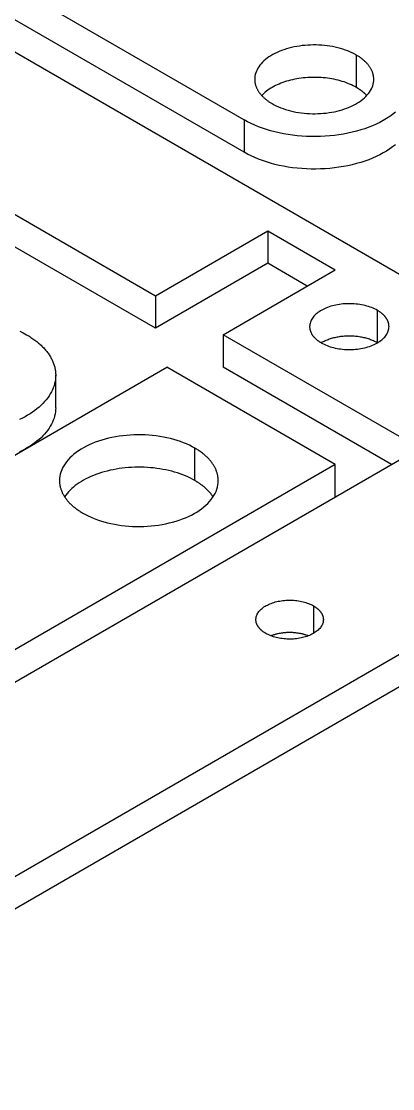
# Model space of a CAD drawing. Header units: millimetres. Extents: x 50 to 268, y 35 to 119.
# Drawn here: x 253.82 to 256.76, y 104.67 to 113.14 of the extents above; entities that cross this region are included whole.
import ezdxf

# ---------------------------------------------------------------- set-up
doc = ezdxf.new("R2010")
doc.units = ezdxf.units.MM
doc.header["$LTSCALE"] = 0.05
doc.layers.add('iso_model', color=7, linetype='Continuous', lineweight=25)

msp = doc.modelspace()

# ---------------------------------------------------------------- linework, layer by layer
at = {"layer": 'iso_model', "lineweight": 25}
for p, q in [((251.5746, 114.6682), (255.5835, 112.3537)), ((268, 114.5718), (251.2962, 104.9279)), ((255.5835, 112.0965), (251.5746, 114.411)), ((268, 114.3146), (251.2962, 104.6708)), ((259.2027, 109.7499), (251.9859, 113.9164)), ((256.4744, 112.6109), (256.4744, 112.868)), ((255.5835, 112.3537), (255.5835, 112.0965)), ((253.6794, 111.6529), (254.8813, 110.959)), ((254.8813, 110.7018), (253.6794, 111.3957)), ((254.8813, 110.959), (255.7721, 111.4733)), ((255.7721, 111.4733), (255.7721, 111.2161)), ((255.7721, 111.4733), (256.3073, 111.1643)), ((255.7721, 111.2161), (254.8813, 110.7018)), ((255.4165, 110.65), (256.3073, 111.1643)), ((256.0846, 111.0357), (255.7721, 111.2161)), ((254.8813, 110.959), (254.8813, 110.7018)), ((256.6414, 110.5857), (256.6414, 110.8428)), ((255.4165, 110.65), (255.4165, 110.3928)), ((256.9755, 109.7499), (255.4165, 110.65)), ((251.2405, 108.239), (254.971, 110.3928)), ((256.3073, 109.6213), (254.971, 110.3928)), ((256.7528, 109.6213), (255.4165, 110.3928)), ((254.0881, 110.0713), (254.0881, 110.3285)), ((251.5189, 106.5995), (256.9755, 109.7499)), ((255.1938, 109.4927), (255.1938, 109.7499)), ((256.3073, 109.6213), (250.8508, 106.471)), ((256.3073, 109.3641), (256.3073, 109.6213)), ((256.1343, 108.4996), (256.1343, 108.281))]:
    msp.add_line(p, q, dxfattribs=at)
for points in [[(256.4744, 112.868, 0), (256.4583, 112.8769, 0), (256.4415, 112.8853, 0), (256.424, 112.8933, 0), (256.4059, 112.9008, 0), (256.3872, 112.9077, 0), (256.3679, 112.9142, 0), (256.3482, 112.9201, 0), (256.3279, 112.9255, 0), (256.3073, 112.9303, 0), (256.2863, 112.9346, 0), (256.265, 112.9383, 0), (256.2434, 112.9414, 0), (256.2215, 112.9439, 0), (256.1995, 112.9458, 0), (256.1774, 112.9471, 0), (256.1552, 112.9478, 0), (256.1329, 112.9479, 0), (256.1106, 112.9474, 0), (256.0885, 112.9463, 0), (256.0664, 112.9446, 0), (256.0445, 112.9423, 0), (256.0228, 112.9394, 0), (256.0014, 112.9359, 0), (255.9803, 112.9318, 0), (255.9595, 112.9272, 0), (255.9392, 112.922, 0), (255.9192, 112.9162, 0), (255.8998, 112.9099, 0), (255.8809, 112.9031, 0), (255.8626, 112.8958, 0), (255.8449, 112.888, 0), (255.8279, 112.8798, 0), (255.8115, 112.871, 0), (255.7959, 112.8619, 0), (255.7811, 112.8523, 0), (255.767, 112.8423, 0), (255.7538, 112.832, 0), (255.7414, 112.8213, 0), (255.7299, 112.8103, 0), (255.7194, 112.799, 0), (255.7097, 112.7874, 0), (255.701, 112.7756, 0), (255.6933, 112.7635, 0), (255.6866, 112.7513, 0), (255.6809, 112.7388, 0), (255.6762, 112.7263, 0), (255.6726, 112.7136, 0), (255.67, 112.7008, 0), (255.6684, 112.688, 0), (255.6679, 112.6752, 0)], [(256.6128, 112.6752, 0), (256.6127, 112.6794, 0), (256.6125, 112.6837, 0), (256.6122, 112.688, 0), (256.6118, 112.6923, 0), (256.6113, 112.6966, 0), (256.6107, 112.7008, 0), (256.6099, 112.7051, 0), (256.609, 112.7093, 0), (256.6081, 112.7136, 0), (256.6069, 112.7178, 0), (256.6057, 112.7221, 0), (256.6044, 112.7263, 0), (256.6029, 112.7305, 0), (256.6014, 112.7347, 0), (256.5997, 112.7388, 0), (256.5979, 112.743, 0), (256.596, 112.7471, 0), (256.594, 112.7513, 0), (256.5919, 112.7554, 0), (256.5896, 112.7594, 0), (256.5873, 112.7635, 0), (256.5848, 112.7676, 0), (256.5823, 112.7716, 0), (256.5796, 112.7756, 0), (256.5768, 112.7795, 0), (256.5739, 112.7835, 0), (256.5709, 112.7874, 0), (256.5678, 112.7913, 0), (256.5646, 112.7952, 0), (256.5613, 112.799, 0), (256.5579, 112.8028, 0), (256.5543, 112.8066, 0), (256.5507, 112.8103, 0), (256.547, 112.814, 0), (256.5431, 112.8177, 0), (256.5392, 112.8213, 0), (256.5352, 112.8249, 0), (256.5311, 112.8285, 0), (256.5269, 112.832, 0), (256.5225, 112.8355, 0), (256.5181, 112.8389, 0), (256.5136, 112.8423, 0), (256.509, 112.8457, 0), (256.5043, 112.849, 0), (256.4996, 112.8523, 0), (256.4947, 112.8555, 0), (256.4898, 112.8587, 0), (256.4847, 112.8619, 0), (256.4796, 112.865, 0), (256.4744, 112.868, 0)], [(255.6679, 112.6752, 0), (255.6679, 112.6709, 0), (255.6681, 112.6666, 0), (255.6684, 112.6623, 0), (255.6688, 112.658, 0), (255.6693, 112.6538, 0), (255.67, 112.6495, 0), (255.6707, 112.6452, 0), (255.6716, 112.641, 0), (255.6726, 112.6367, 0), (255.6737, 112.6325, 0), (255.6749, 112.6283, 0), (255.6762, 112.624, 0), (255.6777, 112.6198, 0), (255.6792, 112.6157, 0), (255.6809, 112.6115, 0), (255.6827, 112.6073, 0), (255.6846, 112.6032, 0), (255.6866, 112.5991, 0), (255.6887, 112.595, 0), (255.691, 112.5909, 0), (255.6933, 112.5868, 0), (255.6958, 112.5828, 0), (255.6984, 112.5787, 0), (255.701, 112.5747, 0), (255.7038, 112.5708, 0), (255.7067, 112.5668, 0), (255.7097, 112.5629, 0), (255.7128, 112.559, 0), (255.716, 112.5552, 0), (255.7194, 112.5513, 0), (255.7228, 112.5475, 0), (255.7263, 112.5438, 0), (255.7299, 112.54, 0), (255.7337, 112.5363, 0), (255.7375, 112.5326, 0), (255.7414, 112.529, 0), (255.7454, 112.5254, 0), (255.7496, 112.5218, 0), (255.7538, 112.5183, 0), (255.7581, 112.5148, 0), (255.7625, 112.5114, 0), (255.767, 112.508, 0), (255.7716, 112.5046, 0), (255.7763, 112.5013, 0), (255.7811, 112.498, 0), (255.7859, 112.4948, 0), (255.7909, 112.4916, 0), (255.7959, 112.4884, 0), (255.801, 112.4853, 0), (255.8062, 112.4823, 0)], [(256.4744, 112.6109, 0), (256.4617, 112.6179, 0), (256.4486, 112.6247, 0), (256.435, 112.6312, 0), (256.421, 112.6374, 0), (256.4066, 112.6433, 0), (256.3919, 112.6489, 0), (256.3768, 112.6541, 0), (256.3614, 112.659, 0), (256.3457, 112.6636, 0), (256.3296, 112.6679, 0), (256.3134, 112.6718, 0), (256.2969, 112.6753, 0), (256.2801, 112.6785, 0), (256.2632, 112.6814, 0), (256.2461, 112.6838, 0), (256.2288, 112.6859, 0), (256.2115, 112.6876, 0), (256.194, 112.689, 0), (256.1765, 112.69, 0), (256.1589, 112.6905, 0), (256.1412, 112.6908, 0), (256.1236, 112.6906, 0), (256.106, 112.69, 0), (256.0885, 112.6891, 0), (256.071, 112.6878, 0), (256.0536, 112.6861, 0), (256.0363, 112.6841, 0), (256.0192, 112.6816, 0), (256.0023, 112.6789, 0), (255.9855, 112.6757, 0), (255.969, 112.6722, 0), (255.9527, 112.6683, 0), (255.9366, 112.6641, 0), (255.9209, 112.6596, 0), (255.9054, 112.6547, 0), (255.8903, 112.6494, 0), (255.8755, 112.6439, 0), (255.8611, 112.638, 0), (255.8471, 112.6319, 0), (255.8335, 112.6254, 0), (255.8203, 112.6187, 0), (255.8076, 112.6116, 0), (255.7953, 112.6043, 0), (255.7835, 112.5968, 0), (255.7722, 112.589, 0), (255.7614, 112.5809, 0), (255.7511, 112.5726, 0), (255.7414, 112.5641, 0), (255.7322, 112.5555, 0), (255.7236, 112.5466, 0)], [(255.8062, 112.4823, 0), (255.8223, 112.4734, 0), (255.8392, 112.465, 0), (255.8566, 112.457, 0), (255.8748, 112.4496, 0), (255.8935, 112.4426, 0), (255.9127, 112.4361, 0), (255.9325, 112.4302, 0), (255.9527, 112.4248, 0), (255.9733, 112.42, 0), (255.9943, 112.4157, 0), (256.0156, 112.4121, 0), (256.0372, 112.409, 0), (256.0591, 112.4065, 0), (256.0811, 112.4045, 0), (256.1032, 112.4032, 0), (256.1255, 112.4025, 0), (256.1477, 112.4024, 0), (256.17, 112.4029, 0), (256.1922, 112.404, 0), (256.2142, 112.4057, 0), (256.2361, 112.4081, 0), (256.2578, 112.411, 0), (256.2792, 112.4144, 0), (256.3004, 112.4185, 0), (256.3211, 112.4232, 0), (256.3415, 112.4283, 0), (256.3614, 112.4341, 0), (256.3808, 112.4404, 0), (256.3997, 112.4472, 0), (256.418, 112.4545, 0), (256.4357, 112.4623, 0), (256.4528, 112.4706, 0), (256.4691, 112.4793, 0), (256.4847, 112.4884, 0), (256.4996, 112.498, 0), (256.5136, 112.508, 0), (256.5269, 112.5183, 0), (256.5392, 112.529, 0), (256.5507, 112.54, 0), (256.5613, 112.5513, 0), (256.5709, 112.5629, 0), (256.5796, 112.5747, 0), (256.5873, 112.5868, 0), (256.594, 112.5991, 0), (256.5997, 112.6115, 0), (256.6044, 112.624, 0), (256.6081, 112.6367, 0), (256.6107, 112.6495, 0), (256.6122, 112.6623, 0), (256.6128, 112.6752, 0)], [(256.557, 112.5466, 0), (256.5557, 112.548, 0), (256.5543, 112.5494, 0), (256.553, 112.5508, 0), (256.5516, 112.5522, 0), (256.5502, 112.5536, 0), (256.5488, 112.555, 0), (256.5474, 112.5564, 0), (256.546, 112.5578, 0), (256.5446, 112.5591, 0), (256.5431, 112.5605, 0), (256.5417, 112.5619, 0), (256.5402, 112.5632, 0), (256.5387, 112.5646, 0), (256.5372, 112.566, 0), (256.5357, 112.5673, 0), (256.5342, 112.5686, 0), (256.5326, 112.57, 0), (256.5311, 112.5713, 0), (256.5295, 112.5726, 0), (256.5279, 112.574, 0), (256.5263, 112.5753, 0), (256.5247, 112.5766, 0), (256.5231, 112.5779, 0), (256.5214, 112.5792, 0), (256.5198, 112.5805, 0), (256.5181, 112.5818, 0), (256.5164, 112.583, 0), (256.5148, 112.5843, 0), (256.5131, 112.5856, 0), (256.5113, 112.5869, 0), (256.5096, 112.5881, 0), (256.5079, 112.5894, 0), (256.5061, 112.5906, 0), (256.5043, 112.5919, 0), (256.5026, 112.5931, 0), (256.5008, 112.5943, 0), (256.499, 112.5955, 0), (256.4971, 112.5968, 0), (256.4953, 112.598, 0), (256.4935, 112.5992, 0), (256.4916, 112.6004, 0), (256.4898, 112.6016, 0), (256.4879, 112.6027, 0), (256.486, 112.6039, 0), (256.4841, 112.6051, 0), (256.4822, 112.6063, 0), (256.4802, 112.6074, 0), (256.4783, 112.6086, 0), (256.4763, 112.6097, 0), (256.4744, 112.6109, 0)], [(256.7845, 112.4138, 0), (256.7625, 112.3965, 0), (256.7391, 112.3799, 0), (256.7143, 112.364, 0), (256.6883, 112.3487, 0), (256.661, 112.3341, 0), (256.6326, 112.3204, 0), (256.6031, 112.3074, 0), (256.5726, 112.2952, 0), (256.5411, 112.2839, 0), (256.5088, 112.2734, 0), (256.4756, 112.2638, 0), (256.4416, 112.2551, 0), (256.407, 112.2474, 0), (256.3718, 112.2406, 0), (256.3361, 112.2348, 0), (256.3, 112.23, 0), (256.2635, 112.2261, 0), (256.2267, 112.2233, 0), (256.1898, 112.2214, 0), (256.1527, 112.2206, 0), (256.1156, 112.2208, 0), (256.0785, 112.2219, 0), (256.0416, 112.2241, 0), (256.0049, 112.2273, 0), (255.9685, 112.2315, 0), (255.9325, 112.2367, 0), (255.897, 112.2428, 0), (255.862, 112.2499, 0), (255.8276, 112.2579, 0), (255.7939, 112.2669, 0), (255.761, 112.2768, 0), (255.7289, 112.2875, 0), (255.6977, 112.2992, 0), (255.6675, 112.3116, 0), (255.6384, 112.3249, 0), (255.6104, 112.3389, 0), (255.5835, 112.3537, 0)], [(256.7845, 112.1566, 0), (256.7625, 112.1393, 0), (256.7391, 112.1227, 0), (256.7143, 112.1068, 0), (256.6883, 112.0915, 0), (256.661, 112.077, 0), (256.6326, 112.0632, 0), (256.6031, 112.0502, 0), (256.5726, 112.038, 0), (256.5411, 112.0267, 0), (256.5088, 112.0162, 0), (256.4756, 112.0066, 0), (256.4416, 111.998, 0), (256.407, 111.9902, 0), (256.3718, 111.9835, 0), (256.3361, 111.9777, 0), (256.3, 111.9728, 0), (256.2635, 111.969, 0), (256.2267, 111.9661, 0), (256.1898, 111.9643, 0), (256.1527, 111.9634, 0), (256.1156, 111.9636, 0), (256.0785, 111.9648, 0), (256.0416, 111.967, 0), (256.0049, 111.9701, 0), (255.9685, 111.9743, 0), (255.9325, 111.9795, 0), (255.897, 111.9856, 0), (255.862, 111.9927, 0), (255.8276, 112.0008, 0), (255.7939, 112.0097, 0), (255.761, 112.0196, 0), (255.7289, 112.0304, 0), (255.6977, 112.042, 0), (255.6675, 112.0544, 0), (255.6384, 112.0677, 0), (255.6104, 112.0817, 0), (255.5835, 112.0965, 0)], [(256.6414, 110.8428, 0), (256.6307, 110.8487, 0), (256.6195, 110.8544, 0), (256.6078, 110.8597, 0), (256.5957, 110.8646, 0), (256.5833, 110.8693, 0), (256.5704, 110.8736, 0), (256.5573, 110.8775, 0), (256.5438, 110.8811, 0), (256.53, 110.8844, 0), (256.516, 110.8872, 0), (256.5018, 110.8896, 0), (256.4874, 110.8917, 0), (256.4729, 110.8934, 0), (256.4582, 110.8947, 0), (256.4434, 110.8955, 0), (256.4286, 110.896, 0), (256.4138, 110.8961, 0), (256.3989, 110.8957, 0), (256.3841, 110.895, 0), (256.3694, 110.8939, 0), (256.3548, 110.8923, 0), (256.3404, 110.8904, 0), (256.3261, 110.8881, 0), (256.312, 110.8853, 0), (256.2982, 110.8822, 0), (256.2846, 110.8788, 0), (256.2713, 110.875, 0), (256.2584, 110.8708, 0), (256.2458, 110.8662, 0), (256.2336, 110.8614, 0), (256.2218, 110.8562, 0), (256.2104, 110.8506, 0), (256.1995, 110.8448, 0), (256.1891, 110.8387, 0), (256.1792, 110.8323, 0), (256.1698, 110.8257, 0), (256.161, 110.8188, 0), (256.1528, 110.8117, 0), (256.1451, 110.8043, 0), (256.1381, 110.7968, 0), (256.1316, 110.7891, 0), (256.1259, 110.7812, 0), (256.1207, 110.7731, 0), (256.1162, 110.765, 0), (256.1124, 110.7567, 0), (256.1093, 110.7483, 0), (256.1069, 110.7399, 0), (256.1051, 110.7314, 0), (256.1041, 110.7228, 0), (256.1037, 110.7142, 0)], [(256.7337, 110.7142, 0), (256.7336, 110.7171, 0), (256.7335, 110.72, 0), (256.7333, 110.7228, 0), (256.7331, 110.7257, 0), (256.7327, 110.7285, 0), (256.7323, 110.7314, 0), (256.7318, 110.7342, 0), (256.7312, 110.737, 0), (256.7305, 110.7399, 0), (256.7298, 110.7427, 0), (256.729, 110.7455, 0), (256.7281, 110.7483, 0), (256.7271, 110.7511, 0), (256.7261, 110.7539, 0), (256.725, 110.7567, 0), (256.7238, 110.7595, 0), (256.7225, 110.7622, 0), (256.7212, 110.765, 0), (256.7198, 110.7677, 0), (256.7183, 110.7704, 0), (256.7167, 110.7731, 0), (256.7151, 110.7758, 0), (256.7133, 110.7785, 0), (256.7116, 110.7812, 0), (256.7097, 110.7838, 0), (256.7078, 110.7865, 0), (256.7058, 110.7891, 0), (256.7037, 110.7917, 0), (256.7016, 110.7942, 0), (256.6993, 110.7968, 0), (256.6971, 110.7993, 0), (256.6947, 110.8018, 0), (256.6923, 110.8043, 0), (256.6898, 110.8068, 0), (256.6873, 110.8093, 0), (256.6846, 110.8117, 0), (256.682, 110.8141, 0), (256.6792, 110.8165, 0), (256.6764, 110.8188, 0), (256.6735, 110.8211, 0), (256.6706, 110.8234, 0), (256.6676, 110.8257, 0), (256.6645, 110.8279, 0), (256.6614, 110.8302, 0), (256.6582, 110.8323, 0), (256.655, 110.8345, 0), (256.6517, 110.8366, 0), (256.6483, 110.8387, 0), (256.6449, 110.8408, 0), (256.6414, 110.8428, 0)], [(256.1037, 110.7142, 0), (256.1038, 110.7114, 0), (256.1039, 110.7085, 0), (256.1041, 110.7057, 0), (256.1044, 110.7028, 0), (256.1047, 110.7, 0), (256.1051, 110.6971, 0), (256.1056, 110.6943, 0), (256.1062, 110.6915, 0), (256.1069, 110.6886, 0), (256.1076, 110.6858, 0), (256.1084, 110.683, 0), (256.1093, 110.6802, 0), (256.1103, 110.6774, 0), (256.1113, 110.6746, 0), (256.1124, 110.6718, 0), (256.1136, 110.669, 0), (256.1149, 110.6663, 0), (256.1162, 110.6635, 0), (256.1177, 110.6608, 0), (256.1192, 110.6581, 0), (256.1207, 110.6553, 0), (256.1224, 110.6526, 0), (256.1241, 110.65, 0), (256.1259, 110.6473, 0), (256.1277, 110.6447, 0), (256.1296, 110.642, 0), (256.1316, 110.6394, 0), (256.1337, 110.6368, 0), (256.1359, 110.6342, 0), (256.1381, 110.6317, 0), (256.1403, 110.6292, 0), (256.1427, 110.6266, 0), (256.1451, 110.6241, 0), (256.1476, 110.6217, 0), (256.1502, 110.6192, 0), (256.1528, 110.6168, 0), (256.1555, 110.6144, 0), (256.1582, 110.612, 0), (256.161, 110.6097, 0), (256.1639, 110.6074, 0), (256.1668, 110.6051, 0), (256.1698, 110.6028, 0), (256.1729, 110.6005, 0), (256.176, 110.5983, 0), (256.1792, 110.5961, 0), (256.1824, 110.594, 0), (256.1857, 110.5919, 0), (256.1891, 110.5898, 0), (256.1925, 110.5877, 0), (256.196, 110.5857, 0)], [(256.196, 110.5857, 0), (256.2067, 110.5797, 0), (256.2179, 110.5741, 0), (256.2296, 110.5688, 0), (256.2417, 110.5638, 0), (256.2541, 110.5592, 0), (256.267, 110.5549, 0), (256.2801, 110.5509, 0), (256.2936, 110.5474, 0), (256.3074, 110.5441, 0), (256.3214, 110.5413, 0), (256.3356, 110.5388, 0), (256.35, 110.5368, 0), (256.3646, 110.5351, 0), (256.3792, 110.5338, 0), (256.394, 110.533, 0), (256.4088, 110.5325, 0), (256.4237, 110.5324, 0), (256.4385, 110.5328, 0), (256.4533, 110.5335, 0), (256.468, 110.5346, 0), (256.4826, 110.5362, 0), (256.497, 110.5381, 0), (256.5113, 110.5404, 0), (256.5254, 110.5431, 0), (256.5392, 110.5462, 0), (256.5528, 110.5497, 0), (256.5661, 110.5535, 0), (256.579, 110.5577, 0), (256.5916, 110.5623, 0), (256.6038, 110.5671, 0), (256.6156, 110.5723, 0), (256.627, 110.5778, 0), (256.6379, 110.5837, 0), (256.6483, 110.5898, 0), (256.6582, 110.5961, 0), (256.6676, 110.6028, 0), (256.6764, 110.6097, 0), (256.6846, 110.6168, 0), (256.6923, 110.6241, 0), (256.6993, 110.6317, 0), (256.7058, 110.6394, 0), (256.7116, 110.6473, 0), (256.7167, 110.6553, 0), (256.7212, 110.6635, 0), (256.725, 110.6718, 0), (256.7281, 110.6802, 0), (256.7305, 110.6886, 0), (256.7323, 110.6971, 0), (256.7333, 110.7057, 0), (256.7337, 110.7142, 0)], [(253.8026, 110.6788, 0), (253.8306, 110.6647, 0), (253.8575, 110.65, 0)], [(253.8575, 110.65, 0), (253.8661, 110.6449, 0), (253.8747, 110.6397, 0), (253.8831, 110.6345, 0), (253.8913, 110.6291, 0), (253.8994, 110.6237, 0), (253.9074, 110.6183, 0), (253.9152, 110.6127, 0), (253.9229, 110.6071, 0), (253.9304, 110.6015, 0), (253.9377, 110.5957, 0), (253.9449, 110.5899, 0), (253.9519, 110.584, 0), (253.9588, 110.5781, 0), (253.9655, 110.5721, 0), (253.9721, 110.566, 0), (253.9784, 110.5599, 0), (253.9846, 110.5537, 0), (253.9907, 110.5475, 0), (253.9966, 110.5412, 0), (254.0023, 110.5349, 0), (254.0078, 110.5285, 0), (254.0132, 110.5221, 0), (254.0183, 110.5156, 0), (254.0233, 110.509, 0), (254.0282, 110.5025, 0), (254.0328, 110.4958, 0), (254.0373, 110.4892, 0), (254.0415, 110.4825, 0), (254.0456, 110.4757, 0), (254.0496, 110.469, 0), (254.0533, 110.4622, 0), (254.0568, 110.4553, 0), (254.0602, 110.4485, 0), (254.0634, 110.4415, 0), (254.0663, 110.4346, 0), (254.0691, 110.4277, 0), (254.0717, 110.4207, 0), (254.0741, 110.4137, 0), (254.0764, 110.4067, 0), (254.0784, 110.3996, 0), (254.0802, 110.3925, 0), (254.0819, 110.3855, 0), (254.0833, 110.3784, 0), (254.0846, 110.3713, 0), (254.0857, 110.3642, 0), (254.0865, 110.357, 0), (254.0872, 110.3499, 0), (254.0877, 110.3428, 0), (254.088, 110.3356, 0), (254.0881, 110.3285, 0)], [(256.6414, 110.5857, 0), (256.6343, 110.5896, 0), (256.627, 110.5935, 0), (256.6195, 110.5972, 0), (256.6118, 110.6008, 0), (256.6038, 110.6042, 0), (256.5957, 110.6075, 0), (256.5875, 110.6106, 0), (256.579, 110.6136, 0), (256.5704, 110.6164, 0), (256.5617, 110.6191, 0), (256.5528, 110.6216, 0), (256.5438, 110.624, 0), (256.5347, 110.6261, 0), (256.5254, 110.6282, 0), (256.516, 110.63, 0), (256.5066, 110.6317, 0), (256.497, 110.6332, 0), (256.4874, 110.6345, 0), (256.4777, 110.6357, 0), (256.468, 110.6367, 0), (256.4582, 110.6375, 0), (256.4483, 110.6381, 0), (256.4385, 110.6386, 0), (256.4286, 110.6388, 0), (256.4187, 110.6389, 0), (256.4088, 110.6388, 0), (256.3989, 110.6386, 0), (256.3891, 110.6381, 0), (256.3792, 110.6375, 0), (256.3694, 110.6367, 0), (256.3597, 110.6357, 0), (256.35, 110.6345, 0), (256.3404, 110.6332, 0), (256.3308, 110.6317, 0), (256.3214, 110.63, 0), (256.312, 110.6282, 0), (256.3028, 110.6261, 0), (256.2936, 110.624, 0), (256.2846, 110.6216, 0), (256.2757, 110.6191, 0), (256.267, 110.6164, 0), (256.2584, 110.6136, 0), (256.2499, 110.6106, 0), (256.2417, 110.6075, 0), (256.2336, 110.6042, 0), (256.2257, 110.6008, 0), (256.2179, 110.5972, 0), (256.2104, 110.5935, 0), (256.2031, 110.5896, 0), (256.196, 110.5857, 0)], [(254.0881, 110.3285, 0), (254.0876, 110.3118, 0), (254.086, 110.2951, 0), (254.0833, 110.2785, 0), (254.0796, 110.2619, 0), (254.0748, 110.2454, 0), (254.069, 110.2291, 0), (254.0622, 110.2129, 0), (254.0543, 110.1968, 0), (254.0454, 110.1809, 0), (254.0355, 110.1652, 0), (254.0247, 110.1497, 0), (254.0128, 110.1345, 0), (254, 110.1195, 0), (253.9862, 110.1048, 0), (253.9715, 110.0904, 0), (253.9559, 110.0764, 0), (253.9394, 110.0627, 0), (253.9221, 110.0493, 0), (253.9039, 110.0363, 0), (253.8849, 110.0237, 0), (253.8651, 110.0115, 0), (253.8446, 109.9998, 0), (253.8233, 109.9884, 0), (253.8013, 109.9776, 0)], [(254.0881, 110.0713, 0), (254.0876, 110.0546, 0), (254.086, 110.0379, 0), (254.0833, 110.0213, 0), (254.0796, 110.0047, 0), (254.0748, 109.9883, 0), (254.069, 109.9719, 0), (254.0622, 109.9557, 0), (254.0543, 109.9396, 0), (254.0454, 109.9237, 0), (254.0355, 109.908, 0), (254.0247, 109.8926, 0), (254.0128, 109.8773, 0), (254, 109.8623, 0), (253.9862, 109.8477, 0), (253.9715, 109.8333, 0), (253.9559, 109.8192, 0), (253.9394, 109.8055, 0), (253.9221, 109.7921, 0), (253.9039, 109.7791, 0), (253.8849, 109.7665, 0), (253.8651, 109.7543, 0), (253.8446, 109.7426, 0), (253.8233, 109.7313, 0), (253.8013, 109.7204, 0)], [(255.1938, 109.7499, 0), (255.1723, 109.7617, 0), (255.1499, 109.7729, 0), (255.1266, 109.7835, 0), (255.1024, 109.7935, 0), (255.0775, 109.8028, 0), (255.0518, 109.8114, 0), (255.0255, 109.8193, 0), (254.9985, 109.8265, 0), (254.971, 109.8329, 0), (254.943, 109.8386, 0), (254.9146, 109.8435, 0), (254.8857, 109.8476, 0), (254.8566, 109.851, 0), (254.8273, 109.8535, 0), (254.7978, 109.8553, 0), (254.7681, 109.8562, 0), (254.7384, 109.8563, 0), (254.7088, 109.8557, 0), (254.6792, 109.8542, 0), (254.6498, 109.8519, 0), (254.6206, 109.8488, 0), (254.5917, 109.845, 0), (254.5631, 109.8403, 0), (254.5349, 109.8349, 0), (254.5073, 109.8287, 0), (254.4801, 109.8218, 0), (254.4536, 109.8141, 0), (254.4277, 109.8057, 0), (254.4025, 109.7967, 0), (254.3781, 109.7869, 0), (254.3545, 109.7765, 0), (254.3317, 109.7655, 0), (254.3099, 109.7539, 0), (254.2891, 109.7417, 0), (254.2693, 109.7289, 0), (254.2506, 109.7156, 0), (254.2329, 109.7018, 0), (254.2165, 109.6876, 0), (254.2011, 109.6729, 0), (254.187, 109.6578, 0), (254.1742, 109.6424, 0), (254.1626, 109.6266, 0), (254.1524, 109.6105, 0), (254.1434, 109.5942, 0), (254.1358, 109.5776, 0), (254.1295, 109.5608, 0), (254.1247, 109.5439, 0), (254.1212, 109.5269, 0), (254.1191, 109.5098, 0), (254.1184, 109.4927, 0)], [(255.3783, 109.4927, 0), (255.3782, 109.4984, 0), (255.378, 109.5041, 0), (255.3776, 109.5098, 0), (255.377, 109.5155, 0), (255.3763, 109.5212, 0), (255.3755, 109.5269, 0), (255.3745, 109.5326, 0), (255.3733, 109.5383, 0), (255.372, 109.5439, 0), (255.3705, 109.5496, 0), (255.3689, 109.5552, 0), (255.3671, 109.5608, 0), (255.3652, 109.5664, 0), (255.3631, 109.572, 0), (255.3609, 109.5776, 0), (255.3585, 109.5831, 0), (255.3559, 109.5887, 0), (255.3533, 109.5942, 0), (255.3504, 109.5996, 0), (255.3474, 109.6051, 0), (255.3443, 109.6105, 0), (255.341, 109.6159, 0), (255.3376, 109.6212, 0), (255.334, 109.6266, 0), (255.3303, 109.6319, 0), (255.3265, 109.6371, 0), (255.3225, 109.6424, 0), (255.3183, 109.6475, 0), (255.314, 109.6527, 0), (255.3096, 109.6578, 0), (255.305, 109.6629, 0), (255.3003, 109.6679, 0), (255.2955, 109.6729, 0), (255.2905, 109.6778, 0), (255.2854, 109.6827, 0), (255.2802, 109.6876, 0), (255.2748, 109.6924, 0), (255.2693, 109.6971, 0), (255.2637, 109.7018, 0), (255.258, 109.7065, 0), (255.2521, 109.7111, 0), (255.2461, 109.7156, 0), (255.24, 109.7201, 0), (255.2337, 109.7245, 0), (255.2273, 109.7289, 0), (255.2209, 109.7332, 0), (255.2143, 109.7375, 0), (255.2075, 109.7417, 0), (255.2007, 109.7458, 0), (255.1938, 109.7499, 0)], [(255.1938, 109.4927, 0), (255.1756, 109.5027, 0), (255.1568, 109.5124, 0), (255.1374, 109.5216, 0), (255.1173, 109.5303, 0), (255.0967, 109.5385, 0), (255.0755, 109.5463, 0), (255.0537, 109.5536, 0), (255.0315, 109.5604, 0), (255.0088, 109.5667, 0), (254.9857, 109.5724, 0), (254.9623, 109.5776, 0), (254.9385, 109.5822, 0), (254.9144, 109.5863, 0), (254.89, 109.5899, 0), (254.8654, 109.5929, 0), (254.8406, 109.5953, 0), (254.8157, 109.5971, 0), (254.7907, 109.5984, 0), (254.7656, 109.5991, 0), (254.7404, 109.5992, 0), (254.7153, 109.5987, 0), (254.6903, 109.5977, 0), (254.6653, 109.596, 0), (254.6404, 109.5938, 0), (254.6158, 109.5911, 0), (254.5913, 109.5877, 0), (254.5671, 109.5838, 0), (254.5432, 109.5794, 0), (254.5196, 109.5744, 0), (254.4964, 109.5689, 0), (254.4735, 109.5628, 0), (254.4511, 109.5562, 0), (254.4292, 109.5491, 0), (254.4078, 109.5415, 0), (254.387, 109.5334, 0), (254.3667, 109.5249, 0), (254.347, 109.5158, 0), (254.3279, 109.5064, 0), (254.3096, 109.4965, 0), (254.2919, 109.4862, 0), (254.2749, 109.4755, 0), (254.2587, 109.4644, 0), (254.2433, 109.4529, 0), (254.2287, 109.4411, 0), (254.2149, 109.429, 0), (254.202, 109.4165, 0), (254.1899, 109.4038, 0), (254.1787, 109.3908, 0), (254.1684, 109.3776, 0), (254.1591, 109.3641, 0)], [(254.1184, 109.4927, 0), (254.1185, 109.487, 0), (254.1187, 109.4813, 0), (254.1191, 109.4756, 0), (254.1196, 109.4699, 0), (254.1203, 109.4642, 0), (254.1212, 109.4585, 0), (254.1222, 109.4528, 0), (254.1234, 109.4471, 0), (254.1247, 109.4414, 0), (254.1261, 109.4358, 0), (254.1278, 109.4302, 0), (254.1295, 109.4245, 0), (254.1315, 109.4189, 0), (254.1336, 109.4134, 0), (254.1358, 109.4078, 0), (254.1382, 109.4022, 0), (254.1407, 109.3967, 0), (254.1434, 109.3912, 0), (254.1462, 109.3858, 0), (254.1492, 109.3803, 0), (254.1524, 109.3749, 0), (254.1556, 109.3695, 0), (254.1591, 109.3641, 0), (254.1626, 109.3588, 0), (254.1663, 109.3535, 0), (254.1702, 109.3483, 0), (254.1742, 109.343, 0), (254.1783, 109.3378, 0), (254.1826, 109.3327, 0), (254.187, 109.3276, 0), (254.1916, 109.3225, 0), (254.1963, 109.3175, 0), (254.2011, 109.3125, 0), (254.2061, 109.3076, 0), (254.2112, 109.3027, 0), (254.2165, 109.2978, 0), (254.2218, 109.293, 0), (254.2273, 109.2883, 0), (254.2329, 109.2836, 0), (254.2387, 109.2789, 0), (254.2446, 109.2743, 0), (254.2506, 109.2698, 0), (254.2567, 109.2653, 0), (254.263, 109.2609, 0), (254.2693, 109.2565, 0), (254.2758, 109.2522, 0), (254.2824, 109.2479, 0), (254.2891, 109.2437, 0), (254.296, 109.2396, 0), (254.3029, 109.2355, 0)], [(254.3029, 109.2355, 0), (254.3244, 109.2237, 0), (254.3468, 109.2125, 0), (254.3701, 109.2019, 0), (254.3943, 109.1919, 0), (254.4192, 109.1826, 0), (254.4449, 109.174, 0), (254.4712, 109.1661, 0), (254.4982, 109.1589, 0), (254.5257, 109.1525, 0), (254.5537, 109.1468, 0), (254.5821, 109.1419, 0), (254.6109, 109.1378, 0), (254.64, 109.1344, 0), (254.6694, 109.1319, 0), (254.6989, 109.1301, 0), (254.7285, 109.1292, 0), (254.7582, 109.129, 0), (254.7879, 109.1297, 0), (254.8175, 109.1312, 0), (254.8469, 109.1335, 0), (254.8761, 109.1366, 0), (254.905, 109.1404, 0), (254.9336, 109.1451, 0), (254.9617, 109.1505, 0), (254.9894, 109.1567, 0), (255.0165, 109.1636, 0), (255.0431, 109.1713, 0), (255.069, 109.1796, 0), (255.0942, 109.1887, 0), (255.1186, 109.1985, 0), (255.1422, 109.2089, 0), (255.1649, 109.2199, 0), (255.1867, 109.2315, 0), (255.2075, 109.2437, 0), (255.2273, 109.2565, 0), (255.2461, 109.2698, 0), (255.2637, 109.2836, 0), (255.2802, 109.2978, 0), (255.2955, 109.3125, 0), (255.3096, 109.3276, 0), (255.3225, 109.343, 0), (255.334, 109.3588, 0), (255.3443, 109.3749, 0), (255.3533, 109.3912, 0), (255.3609, 109.4078, 0), (255.3671, 109.4245, 0), (255.372, 109.4414, 0), (255.3755, 109.4585, 0), (255.3776, 109.4756, 0), (255.3783, 109.4927, 0)], [(255.3376, 109.3641, 0), (255.3357, 109.367, 0), (255.3337, 109.3699, 0), (255.3317, 109.3727, 0), (255.3297, 109.3756, 0), (255.3276, 109.3784, 0), (255.3255, 109.3812, 0), (255.3233, 109.3841, 0), (255.3211, 109.3869, 0), (255.3189, 109.3897, 0), (255.3166, 109.3925, 0), (255.3143, 109.3952, 0), (255.3119, 109.398, 0), (255.3095, 109.4008, 0), (255.3071, 109.4035, 0), (255.3046, 109.4062, 0), (255.302, 109.4089, 0), (255.2995, 109.4116, 0), (255.2969, 109.4143, 0), (255.2942, 109.417, 0), (255.2915, 109.4197, 0), (255.2888, 109.4223, 0), (255.286, 109.425, 0), (255.2832, 109.4276, 0), (255.2804, 109.4302, 0), (255.2775, 109.4328, 0), (255.2746, 109.4354, 0), (255.2716, 109.438, 0), (255.2687, 109.4405, 0), (255.2656, 109.4431, 0), (255.2626, 109.4456, 0), (255.2595, 109.4481, 0), (255.2563, 109.4506, 0), (255.2531, 109.4531, 0), (255.2499, 109.4555, 0), (255.2467, 109.458, 0), (255.2434, 109.4604, 0), (255.2401, 109.4628, 0), (255.2367, 109.4652, 0), (255.2333, 109.4676, 0), (255.2299, 109.47, 0), (255.2264, 109.4723, 0), (255.2229, 109.4747, 0), (255.2194, 109.477, 0), (255.2158, 109.4793, 0), (255.2122, 109.4816, 0), (255.2086, 109.4838, 0), (255.205, 109.4861, 0), (255.2013, 109.4883, 0), (255.1975, 109.4905, 0), (255.1938, 109.4927, 0)], [(255.6773, 108.3903, 0), (255.6776, 108.3976, 0), (255.6785, 108.4049, 0), (255.68, 108.4121, 0), (255.682, 108.4193, 0), (255.6847, 108.4264, 0), (255.6879, 108.4334, 0), (255.6917, 108.4404, 0), (255.6961, 108.4472, 0), (255.701, 108.4539, 0), (255.7065, 108.4605, 0), (255.7125, 108.4669, 0), (255.719, 108.4731, 0), (255.726, 108.4792, 0), (255.7335, 108.4851, 0), (255.7414, 108.4907, 0), (255.7499, 108.4961, 0), (255.7587, 108.5013, 0), (255.768, 108.5063, 0), (255.7776, 108.511, 0), (255.7877, 108.5154, 0), (255.798, 108.5195, 0), (255.8087, 108.5234, 0), (255.8197, 108.5269, 0), (255.831, 108.5302, 0), (255.8426, 108.5331, 0), (255.8543, 108.5358, 0), (255.8663, 108.5381, 0), (255.8784, 108.54, 0), (255.8907, 108.5417, 0), (255.9031, 108.543, 0), (255.9156, 108.544, 0), (255.9282, 108.5446, 0), (255.9408, 108.5449, 0), (255.9534, 108.5448, 0), (255.966, 108.5444, 0), (255.9786, 108.5437, 0), (255.991, 108.5426, 0), (256.0034, 108.5412, 0), (256.0157, 108.5394, 0), (256.0277, 108.5373, 0), (256.0396, 108.5349, 0), (256.0513, 108.5322, 0), (256.0628, 108.5291, 0), (256.074, 108.5258, 0), (256.0849, 108.5221, 0), (256.0955, 108.5182, 0), (256.1058, 108.5139, 0), (256.1157, 108.5094, 0), (256.1252, 108.5046, 0), (256.1343, 108.4996, 0)], [(256.1343, 108.4996, 0), (256.1373, 108.4979, 0), (256.1402, 108.4961, 0), (256.143, 108.4943, 0), (256.1458, 108.4925, 0), (256.1486, 108.4907, 0), (256.1513, 108.4888, 0), (256.154, 108.487, 0), (256.1566, 108.4851, 0), (256.1591, 108.4831, 0), (256.1616, 108.4812, 0), (256.1641, 108.4792, 0), (256.1664, 108.4772, 0), (256.1688, 108.4752, 0), (256.1711, 108.4731, 0), (256.1733, 108.4711, 0), (256.1755, 108.469, 0), (256.1776, 108.4669, 0), (256.1796, 108.4648, 0), (256.1816, 108.4626, 0), (256.1836, 108.4605, 0), (256.1854, 108.4583, 0), (256.1873, 108.4561, 0), (256.189, 108.4539, 0), (256.1907, 108.4517, 0), (256.1924, 108.4495, 0), (256.1939, 108.4472, 0), (256.1955, 108.445, 0), (256.1969, 108.4427, 0), (256.1983, 108.4404, 0), (256.1996, 108.4381, 0), (256.2009, 108.4358, 0), (256.2021, 108.4334, 0), (256.2033, 108.4311, 0), (256.2043, 108.4288, 0), (256.2053, 108.4264, 0), (256.2063, 108.424, 0), (256.2072, 108.4217, 0), (256.208, 108.4193, 0), (256.2088, 108.4169, 0), (256.2094, 108.4145, 0), (256.2101, 108.4121, 0), (256.2106, 108.4097, 0), (256.2111, 108.4073, 0), (256.2116, 108.4049, 0), (256.2119, 108.4024, 0), (256.2122, 108.4, 0), (256.2124, 108.3976, 0), (256.2126, 108.3952, 0), (256.2127, 108.3927, 0), (256.2127, 108.3903, 0)], [(255.7557, 108.281, 0), (255.7528, 108.2828, 0), (255.7499, 108.2845, 0), (255.747, 108.2863, 0), (255.7442, 108.2881, 0), (255.7414, 108.2899, 0), (255.7387, 108.2918, 0), (255.7361, 108.2937, 0), (255.7335, 108.2956, 0), (255.7309, 108.2975, 0), (255.7284, 108.2995, 0), (255.726, 108.3014, 0), (255.7236, 108.3034, 0), (255.7212, 108.3055, 0), (255.719, 108.3075, 0), (255.7167, 108.3096, 0), (255.7146, 108.3116, 0), (255.7125, 108.3137, 0), (255.7104, 108.3159, 0), (255.7084, 108.318, 0), (255.7065, 108.3201, 0), (255.7046, 108.3223, 0), (255.7028, 108.3245, 0), (255.701, 108.3267, 0), (255.6993, 108.3289, 0), (255.6977, 108.3312, 0), (255.6961, 108.3334, 0), (255.6946, 108.3357, 0), (255.6931, 108.338, 0), (255.6917, 108.3403, 0), (255.6904, 108.3426, 0), (255.6891, 108.3449, 0), (255.6879, 108.3472, 0), (255.6868, 108.3495, 0), (255.6857, 108.3519, 0), (255.6847, 108.3542, 0), (255.6837, 108.3566, 0), (255.6829, 108.359, 0), (255.682, 108.3614, 0), (255.6813, 108.3637, 0), (255.6806, 108.3661, 0), (255.68, 108.3685, 0), (255.6794, 108.3709, 0), (255.6789, 108.3734, 0), (255.6785, 108.3758, 0), (255.6781, 108.3782, 0), (255.6778, 108.3806, 0), (255.6776, 108.383, 0), (255.6774, 108.3855, 0), (255.6773, 108.3879, 0), (255.6773, 108.3903, 0)], [(256.2127, 108.3903, 0), (256.2124, 108.383, 0), (256.2116, 108.3758, 0), (256.2101, 108.3685, 0), (256.208, 108.3614, 0), (256.2053, 108.3542, 0), (256.2021, 108.3472, 0), (256.1983, 108.3403, 0), (256.1939, 108.3334, 0), (256.189, 108.3267, 0), (256.1836, 108.3201, 0), (256.1776, 108.3137, 0), (256.1711, 108.3075, 0), (256.1641, 108.3014, 0), (256.1566, 108.2956, 0), (256.1486, 108.2899, 0), (256.1402, 108.2845, 0), (256.1313, 108.2793, 0), (256.1221, 108.2744, 0), (256.1124, 108.2697, 0), (256.1024, 108.2653, 0), (256.092, 108.2611, 0), (256.0813, 108.2573, 0), (256.0703, 108.2537, 0), (256.059, 108.2505, 0), (256.0475, 108.2475, 0), (256.0357, 108.2449, 0), (256.0237, 108.2426, 0), (256.0116, 108.2406, 0), (255.9993, 108.239, 0), (255.9869, 108.2377, 0), (255.9744, 108.2367, 0), (255.9618, 108.2361, 0), (255.9492, 108.2358, 0), (255.9366, 108.2358, 0), (255.924, 108.2362, 0), (255.9115, 108.237, 0), (255.899, 108.2381, 0), (255.8866, 108.2395, 0), (255.8744, 108.2412, 0), (255.8623, 108.2433, 0), (255.8504, 108.2457, 0), (255.8387, 108.2485, 0), (255.8272, 108.2515, 0), (255.816, 108.2549, 0), (255.8051, 108.2585, 0), (255.7945, 108.2625, 0), (255.7843, 108.2667, 0), (255.7744, 108.2712, 0), (255.7648, 108.276, 0), (255.7557, 108.281, 0)], [(256.0936, 108.2617, 0), (256.0883, 108.2637, 0), (256.0829, 108.2656, 0), (256.0775, 108.2675, 0), (256.072, 108.2692, 0), (256.0664, 108.2709, 0), (256.0608, 108.2725, 0), (256.0551, 108.2741, 0), (256.0493, 108.2755, 0), (256.0434, 108.2769, 0), (256.0376, 108.2782, 0), (256.0316, 108.2794, 0), (256.0256, 108.2805, 0), (256.0196, 108.2816, 0), (256.0135, 108.2826, 0), (256.0074, 108.2835, 0), (256.0013, 108.2843, 0), (255.9951, 108.285, 0), (255.9889, 108.2856, 0), (255.9827, 108.2862, 0), (255.9764, 108.2866, 0), (255.9702, 108.287, 0), (255.9639, 108.2873, 0), (255.9576, 108.2875, 0), (255.9513, 108.2877, 0), (255.945, 108.2877, 0), (255.9387, 108.2877, 0), (255.9324, 108.2875, 0), (255.9261, 108.2873, 0), (255.9199, 108.287, 0), (255.9136, 108.2866, 0), (255.9073, 108.2862, 0), (255.9011, 108.2856, 0), (255.8949, 108.285, 0), (255.8887, 108.2843, 0), (255.8826, 108.2835, 0), (255.8765, 108.2826, 0), (255.8704, 108.2816, 0), (255.8644, 108.2805, 0), (255.8584, 108.2794, 0), (255.8525, 108.2782, 0), (255.8466, 108.2769, 0), (255.8407, 108.2755, 0), (255.835, 108.2741, 0), (255.8293, 108.2725, 0), (255.8236, 108.2709, 0), (255.818, 108.2692, 0), (255.8125, 108.2675, 0), (255.8071, 108.2656, 0), (255.8017, 108.2637, 0), (255.7964, 108.2617, 0)]]:
    msp.add_polyline3d(points, dxfattribs=at)

doc.saveas('drawing.dxf')
